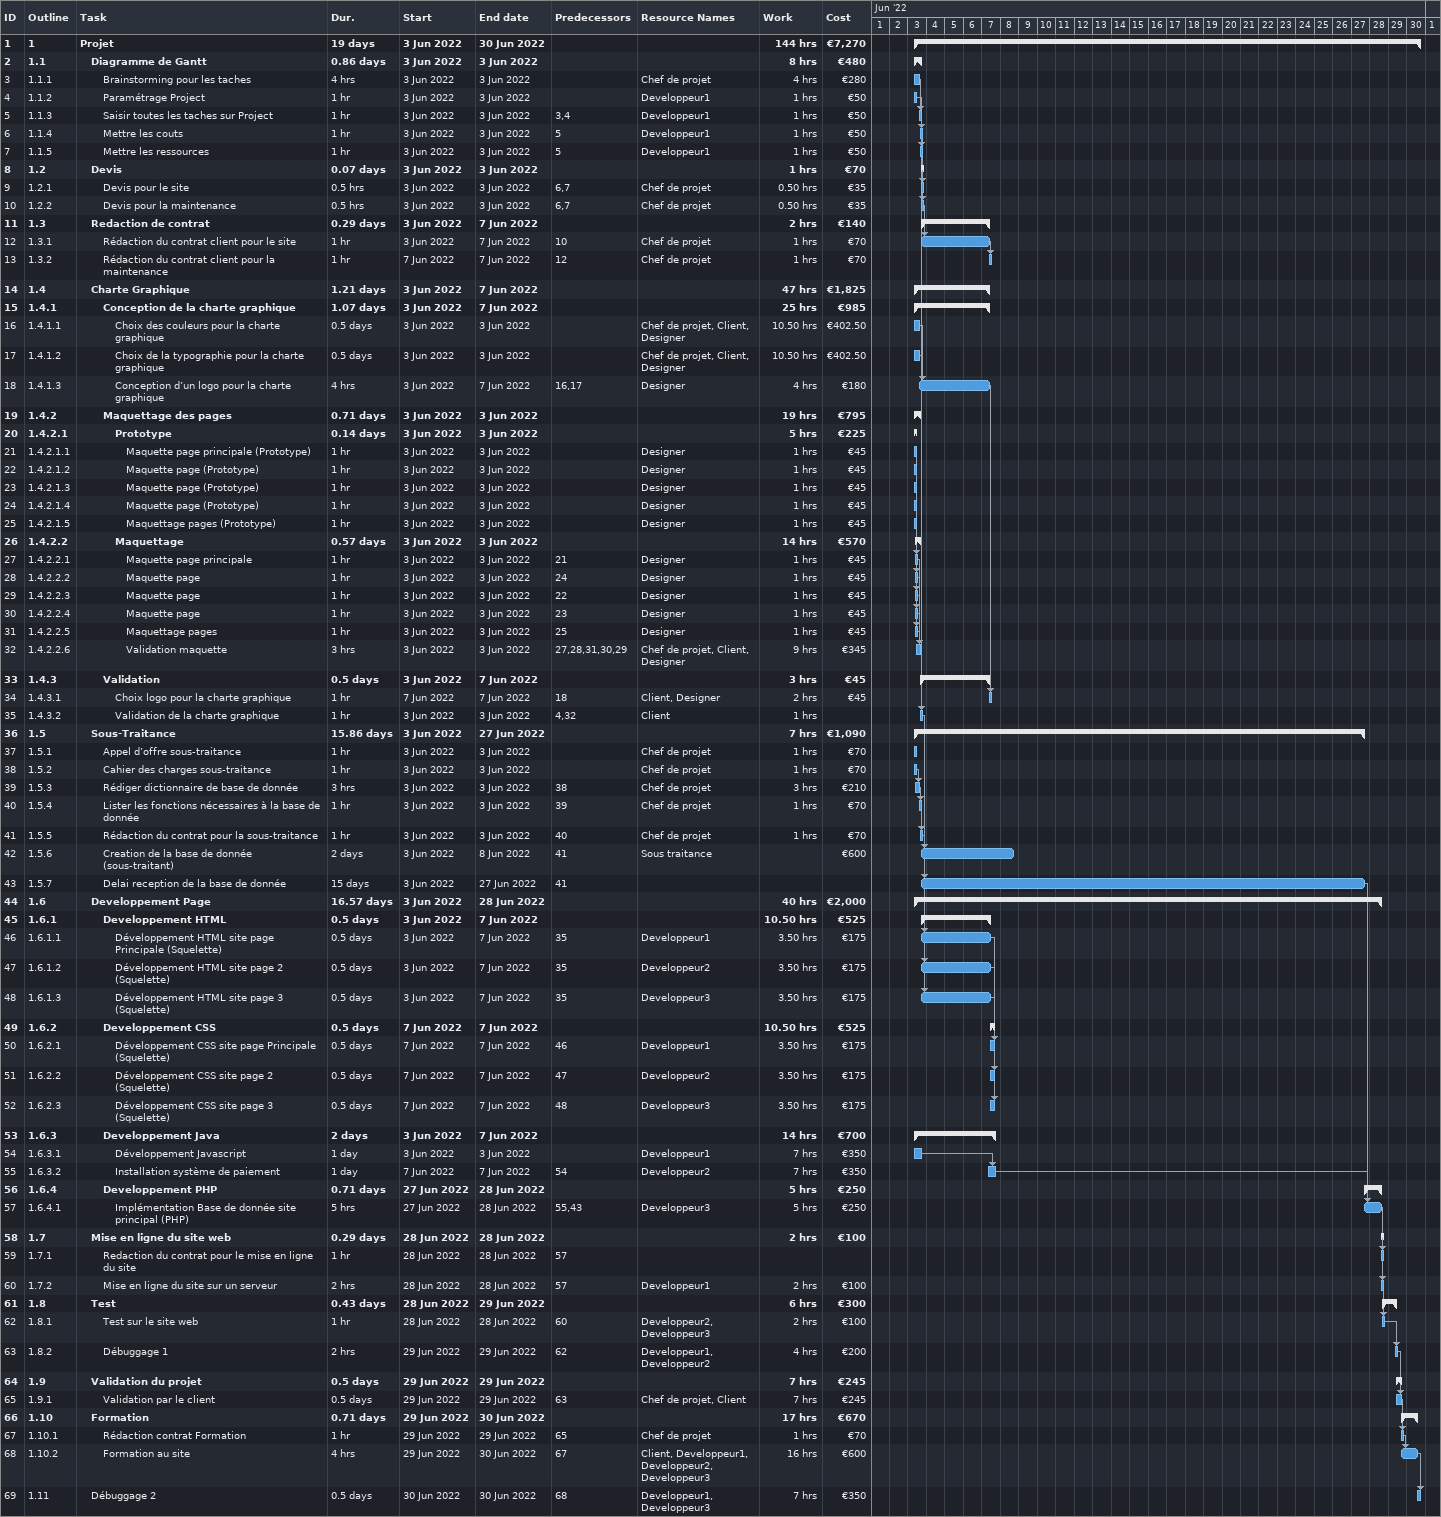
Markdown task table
| ID | WBS | Task | Duration | Start | Finish | Predecessors | Resources | Work (h) | Cost (€) |
|---|---|---|---|---|---|---|---|---|---|
| 1 | 1 | **Projet** | 19d | 2022-06-03 | 2022-06-30 |  |  | 144 | 7270 |
| 2 | 1.1 | **Diagramme de Gantt** | 0.86d | 2022-06-03 | 2022-06-03 |  |  | 8 | 480 |
| 3 | 1.1.1 | Brainstorming pour les taches | 4h | 2022-06-03 | 2022-06-03 |  | Chef de projet | 4 | 280 |
| 4 | 1.1.2 | Paramétrage Project | 1h | 2022-06-03 | 2022-06-03 |  | Developpeur1 | 1 | 50 |
| 5 | 1.1.3 | Saisir toutes les taches sur Project | 1h | 2022-06-03 | 2022-06-03 | 3, 4 | Developpeur1 | 1 | 50 |
| 6 | 1.1.4 | Mettre les couts | 1h | 2022-06-03 | 2022-06-03 | 5 | Developpeur1 | 1 | 50 |
| 7 | 1.1.5 | Mettre les ressources | 1h | 2022-06-03 | 2022-06-03 | 5 | Developpeur1 | 1 | 50 |
| 8 | 1.2 | **Devis** | 0.07d | 2022-06-03 | 2022-06-03 |  |  | 1 | 70 |
| 9 | 1.2.1 | Devis pour le site | 0.5h | 2022-06-03 | 2022-06-03 | 6, 7 | Chef de projet | 0.50 | 35 |
| 10 | 1.2.2 | Devis pour la maintenance | 0.5h | 2022-06-03 | 2022-06-03 | 6, 7 | Chef de projet | 0.50 | 35 |
| 11 | 1.3 | **Redaction de contrat** | 0.29d | 2022-06-03 | 2022-06-07 |  |  | 2 | 140 |
| 12 | 1.3.1 | Rédaction du contrat client pour le site | 1h | 2022-06-03 | 2022-06-07 | 10 | Chef de projet | 1 | 70 |
| 13 | 1.3.2 | Rédaction du contrat client pour la maintenance | 1h | 2022-06-07 | 2022-06-07 | 12 | Chef de projet | 1 | 70 |
| 14 | 1.4 | **Charte Graphique** | 1.21d | 2022-06-03 | 2022-06-07 |  |  | 47 | 1825 |
| 15 | 1.4.1 | **Conception de la charte graphique** | 1.07d | 2022-06-03 | 2022-06-07 |  |  | 25 | 985 |
| 16 | 1.4.1.1 | Choix des couleurs pour la charte graphique | 0.5d | 2022-06-03 | 2022-06-03 |  | Chef de projet, Client, Designer | 10.50 | 402.50 |
| 17 | 1.4.1.2 | Choix de la typographie pour la charte graphique | 0.5d | 2022-06-03 | 2022-06-03 |  | Chef de projet, Client, Designer | 10.50 | 402.50 |
| 18 | 1.4.1.3 | Conception d’un logo pour la charte graphique | 4h | 2022-06-03 | 2022-06-07 | 16, 17 | Designer | 4 | 180 |
| 19 | 1.4.2 | **Maquettage des pages** | 0.71d | 2022-06-03 | 2022-06-03 |  |  | 19 | 795 |
| 20 | 1.4.2.1 | **Prototype** | 0.14d | 2022-06-03 | 2022-06-03 |  |  | 5 | 225 |
| 21 | 1.4.2.1.1 | Maquette page principale (Prototype) | 1h | 2022-06-03 | 2022-06-03 |  | Designer | 1 | 45 |
| 22 | 1.4.2.1.2 | Maquette page (Prototype) | 1h | 2022-06-03 | 2022-06-03 |  | Designer | 1 | 45 |
| 23 | 1.4.2.1.3 | Maquette page (Prototype) | 1h | 2022-06-03 | 2022-06-03 |  | Designer | 1 | 45 |
| 24 | 1.4.2.1.4 | Maquette page (Prototype) | 1h | 2022-06-03 | 2022-06-03 |  | Designer | 1 | 45 |
| 25 | 1.4.2.1.5 | Maquettage pages (Prototype) | 1h | 2022-06-03 | 2022-06-03 |  | Designer | 1 | 45 |
| 26 | 1.4.2.2 | **Maquettage** | 0.57d | 2022-06-03 | 2022-06-03 |  |  | 14 | 570 |
| 27 | 1.4.2.2.1 | Maquette page principale | 1h | 2022-06-03 | 2022-06-03 | 21 | Designer | 1 | 45 |
| 28 | 1.4.2.2.2 | Maquette page | 1h | 2022-06-03 | 2022-06-03 | 24 | Designer | 1 | 45 |
| 29 | 1.4.2.2.3 | Maquette page | 1h | 2022-06-03 | 2022-06-03 | 22 | Designer | 1 | 45 |
| 30 | 1.4.2.2.4 | Maquette page | 1h | 2022-06-03 | 2022-06-03 | 23 | Designer | 1 | 45 |
| 31 | 1.4.2.2.5 | Maquettage pages | 1h | 2022-06-03 | 2022-06-03 | 25 | Designer | 1 | 45 |
| 32 | 1.4.2.2.6 | Validation maquette | 3h | 2022-06-03 | 2022-06-03 | 27, 28, 31, 30, 29 | Chef de projet, Client, Designer | 9 | 345 |
| 33 | 1.4.3 | **Validation** | 0.5d | 2022-06-03 | 2022-06-07 |  |  | 3 | 45 |
| 34 | 1.4.3.1 | Choix logo pour la charte graphique | 1h | 2022-06-07 | 2022-06-07 | 18 | Client, Designer | 2 | 45 |
| 35 | 1.4.3.2 | Validation de la charte graphique | 1h | 2022-06-03 | 2022-06-03 | 4, 32 | Client | 1 |  |
| 36 | 1.5 | **Sous-Traitance** | 15.86d | 2022-06-03 | 2022-06-27 |  |  | 7 | 1090 |
| 37 | 1.5.1 | Appel d’offre sous-traitance | 1h | 2022-06-03 | 2022-06-03 |  | Chef de projet | 1 | 70 |
| 38 | 1.5.2 | Cahier des charges sous-traitance | 1h | 2022-06-03 | 2022-06-03 |  | Chef de projet | 1 | 70 |
| 39 | 1.5.3 | Rédiger dictionnaire de base de donnée | 3h | 2022-06-03 | 2022-06-03 | 38 | Chef de projet | 3 | 210 |
| 40 | 1.5.4 | Lister les fonctions nécessaires à la base de donnée | 1h | 2022-06-03 | 2022-06-03 | 39 | Chef de projet | 1 | 70 |
| 41 | 1.5.5 | Rédaction du contrat pour la sous-traitance | 1h | 2022-06-03 | 2022-06-03 | 40 | Chef de projet | 1 | 70 |
| 42 | 1.5.6 | Creation de la base de donnée (sous-traitant) | 2d | 2022-06-03 | 2022-06-08 | 41 | Sous traitance |  | 600 |
| 43 | 1.5.7 | Delai reception de la base de donnée | 15d | 2022-06-03 | 2022-06-27 | 41 |  |  |  |
| 44 | 1.6 | **Developpement Page** | 16.57d | 2022-06-03 | 2022-06-28 |  |  | 40 | 2000 |
| 45 | 1.6.1 | **Developpement HTML** | 0.5d | 2022-06-03 | 2022-06-07 |  |  | 10.50 | 525 |
| 46 | 1.6.1.1 | Développement HTML site page Principale (Squelette) | 0.5d | 2022-06-03 | 2022-06-07 | 35 | Developpeur1 | 3.50 | 175 |
| 47 | 1.6.1.2 | Développement HTML site page 2 (Squelette) | 0.5d | 2022-06-03 | 2022-06-07 | 35 | Developpeur2 | 3.50 | 175 |
| 48 | 1.6.1.3 | Développement HTML site page 3 (Squelette) | 0.5d | 2022-06-03 | 2022-06-07 | 35 | Developpeur3 | 3.50 | 175 |
| 49 | 1.6.2 | **Developpement CSS** | 0.5d | 2022-06-07 | 2022-06-07 |  |  | 10.50 | 525 |
| 50 | 1.6.2.1 | Développement CSS site page Principale (Squelette) | 0.5d | 2022-06-07 | 2022-06-07 | 46 | Developpeur1 | 3.50 | 175 |
| 51 | 1.6.2.2 | Développement CSS site page 2 (Squelette) | 0.5d | 2022-06-07 | 2022-06-07 | 47 | Developpeur2 | 3.50 | 175 |
| 52 | 1.6.2.3 | Développement CSS site page 3 (Squelette) | 0.5d | 2022-06-07 | 2022-06-07 | 48 | Developpeur3 | 3.50 | 175 |
| 53 | 1.6.3 | **Developpement Java** | 2d | 2022-06-03 | 2022-06-07 |  |  | 14 | 700 |
| 54 | 1.6.3.1 | Développement Javascript | 1d | 2022-06-03 | 2022-06-03 |  | Developpeur1 | 7 | 350 |
| 55 | 1.6.3.2 | Installation système de paiement | 1d | 2022-06-07 | 2022-06-07 | 54 | Developpeur2 | 7 | 350 |
| 56 | 1.6.4 | **Developpement PHP** | 0.71d | 2022-06-27 | 2022-06-28 |  |  | 5 | 250 |
| 57 | 1.6.4.1 | Implémentation Base de donnée site principal (PHP) | 5h | 2022-06-27 | 2022-06-28 | 55, 43 | Developpeur3 | 5 | 250 |
| 58 | 1.7 | **Mise en ligne du site web** | 0.29d | 2022-06-28 | 2022-06-28 |  |  | 2 | 100 |
| 59 | 1.7.1 | Redaction du contrat pour le mise en ligne du site | 1h | 2022-06-28 | 2022-06-28 | 57 |  |  |  |
| 60 | 1.7.2 | Mise en ligne du site sur un serveur | 2h | 2022-06-28 | 2022-06-28 | 57 | Developpeur1 | 2 | 100 |
| 61 | 1.8 | **Test** | 0.43d | 2022-06-28 | 2022-06-29 |  |  | 6 | 300 |
| 62 | 1.8.1 | Test sur le site web | 1h | 2022-06-28 | 2022-06-28 | 60 | Developpeur2, Developpeur3 | 2 | 100 |
| 63 | 1.8.2 | Débuggage 1 | 2h | 2022-06-29 | 2022-06-29 | 62 | Developpeur1, Developpeur2 | 4 | 200 |
| 64 | 1.9 | **Validation du projet** | 0.5d | 2022-06-29 | 2022-06-29 |  |  | 7 | 245 |
| 65 | 1.9.1 | Validation par le client | 0.5d | 2022-06-29 | 2022-06-29 | 63 | Chef de projet, Client | 7 | 245 |
| 66 | 1.10 | **Formation** | 0.71d | 2022-06-29 | 2022-06-30 |  |  | 17 | 670 |
| 67 | 1.10.1 | Rédaction contrat Formation | 1h | 2022-06-29 | 2022-06-29 | 65 | Chef de projet | 1 | 70 |
| 68 | 1.10.2 | Formation au site | 4h | 2022-06-29 | 2022-06-30 | 67 | Client, Developpeur1, Developpeur2, Developpeur3 | 16 | 600 |
| 69 | 1.11 | Débuggage 2 | 0.5d | 2022-06-30 | 2022-06-30 | 68 | Developpeur1, Developpeur3 | 7 | 350 |
